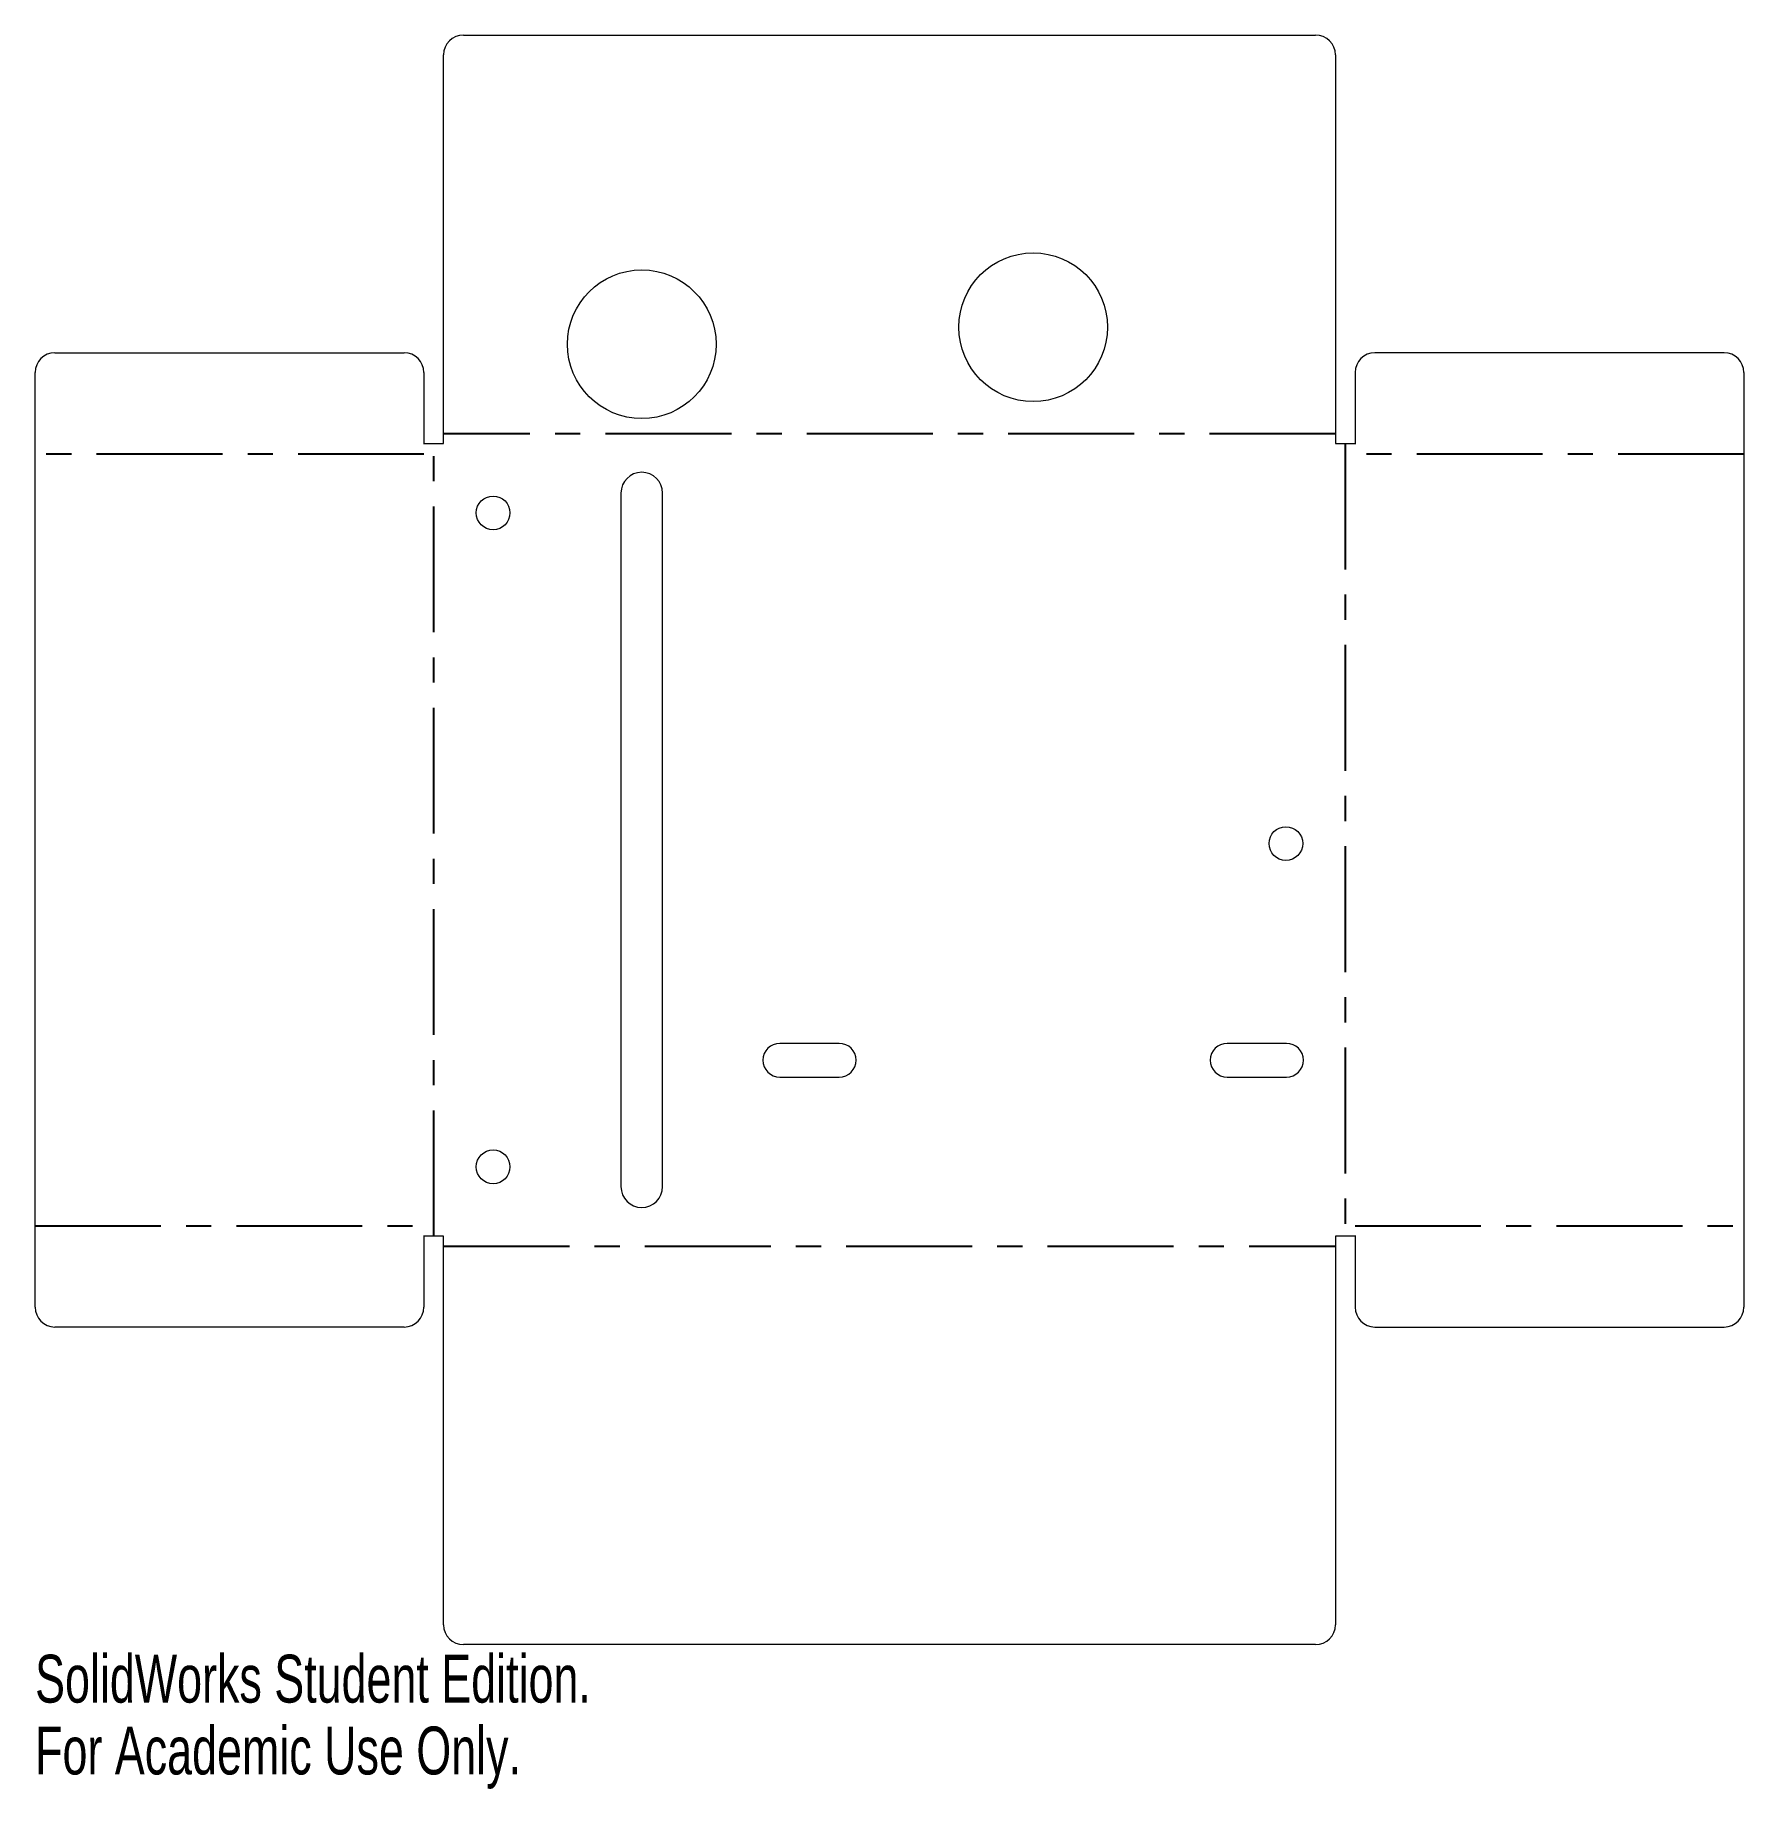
# Model space of a CAD drawing. Header units: millimetres. Extents: x -41 to 131, y -56 to 121.
import ezdxf

# ---------------------------------------------------------------- set-up
doc = ezdxf.new("R2010")
doc.units = ezdxf.units.MM
doc.linetypes.add('CENTERX2', pattern=[20.32, 12.7, -2.54, 2.54, -2.54])
doc.styles.add('SLDTEXTSTYLE0', font='TXT', dxfattribs={"width": 0.7})

msp = doc.modelspace()

# ---------------------------------------------------------------- linework, layer by layer
at = {"color": 7, "linetype": 'Continuous', "lineweight": 15}
for p, q in [((2, 121.22), (88, 121.22)), ((0, 80), (0, 119.22)), ((90, 119.22), (90, 80)), ((-39.22, 89.17), (-3.99, 89.17)), ((129.22, 89.17), (93.99, 89.17)), ((-41.22, -7.17), (-41.22, 87.17)), ((-1.99, 87.17), (-1.99, 79.93)), ((91.99, 87.17), (91.99, 79.93)), ((131.22, 87.17), (131.22, -7.17)), ((-1.99, 80), (0, 80)), ((90, 80), (91.99, 80)), ((17.9, 75), (17.9, 5)), ((22.1, 5), (22.1, 75)), ((39.93, 19.46), (33.93, 19.46)), ((85.07, 19.46), (79.07, 19.46)), ((33.93, 16.06), (39.93, 16.06)), ((79.07, 16.06), (85.07, 16.06)), ((-1.99, 0.07), (-1.99, -7.17)), ((0, 0), (-1.99, 0)), ((0, -39.22), (0, 0)), ((91.99, 0), (90, 0)), ((90, 0), (90, -39.22)), ((91.99, 0.07), (91.99, -7.17)), ((-3.99, -9.17), (-39.22, -9.17)), ((93.99, -9.17), (129.22, -9.17)), ((88, -41.22), (2, -41.22))]:
    msp.add_line(p, q, dxfattribs=at)
at = {"color": 7, "linetype": 'CENTERX2'}
for p, q in [((-0.99, 0), (-0.99, 80)), ((90, 80.99), (0, 80.99)), ((90.99, 80), (90.99, 0)), ((-1.99, 78.94), (-41.22, 78.94)), ((131.22, 78.94), (91.99, 78.94)), ((-41.22, 1.06), (-1.99, 1.06)), ((91.99, 1.06), (131.22, 1.06)), ((0, -0.99), (90, -0.99))]:
    msp.add_line(p, q, dxfattribs=at)
at = {"color": 7, "linetype": 'Continuous', "lineweight": 15}
for centre, radius in [((59.5, 91.74), 7.5), ((20, 90.02), 7.5), ((5, 73), 1.7), ((85, 39.63), 1.7), ((5, 7), 1.7)]:
    msp.add_circle(centre, radius, dxfattribs=at)
for centre, radius, start, end in [((2, 119.22), 2, 90, 180), ((88, 119.22), 2, 0, 90), ((-39.22, 87.17), 2, 90, 180), ((-3.99, 87.17), 2, 0, 90), ((93.99, 87.17), 2, 90, 180), ((129.22, 87.17), 2, 0, 90), ((20, 75), 2.1, 0, 180), ((33.93, 17.76), 1.7, 90, 270), ((39.93, 17.76), 1.7, 270, 90), ((79.07, 17.76), 1.7, 90, 270), ((85.07, 17.76), 1.7, 270, 90), ((20, 5), 2.1, 180, 0), ((-39.22, -7.17), 2, 180, 270), ((-3.99, -7.17), 2, 270, 0), ((93.99, -7.17), 2, 180, 270), ((129.22, -7.17), 2, 270, 0), ((2, -39.22), 2, 180, 270), ((88, -39.22), 2, 270, 0)]:
    msp.add_arc(centre, radius, start, end, dxfattribs=at)

# ---------------------------------------------------------------- texts
at = {"color": 7, "linetype": 'Continuous', "char_height": 4.8336, "attachment_point": 1, "style": 'SLDTEXTSTYLE0'}
for s, insert in [('SolidWorks Student Edition.', (-41.22, -42.24)), ('For Academic Use Only.', (-41.22, -49.49))]:
    msp.add_mtext(s, dxfattribs=dict(at, insert=insert))

doc.saveas('drawing.dxf')
